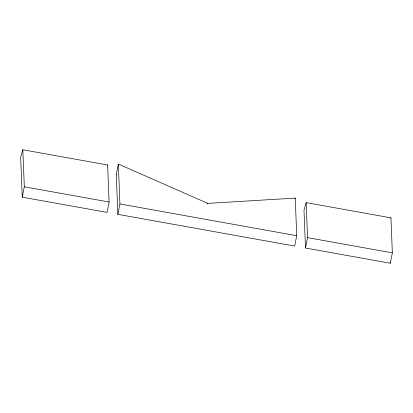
<?xml version="1.0" encoding="UTF-8"?>
<svg xmlns="http://www.w3.org/2000/svg" width="413" height="413" viewBox="0 0 413 413"><rect width="100%" height="100%" fill="white"/><g stroke="black" fill="none" stroke-linecap="round" stroke-linejoin="round"><path stroke-width="0.62" d="M22.25 197.177L24.315 186.795L22.829 149.764L107.623 164.983L109.109 202.014L107.044 212.396L22.25 197.177L20.65 157.281L22.829 149.764M116.265 174.441L118.33 164.059L207.791 203.387L295.223 198.095L296.735 235.694L294.67 246.076L117.87 214.342L116.265 174.441L116.951 174.74M117.87 214.342L119.935 203.96L118.33 164.059M207.662 204.037L207.791 203.387M295.094 198.741L295.223 198.095M305.496 248.017L307.556 237.635L306.152 202.628L390.946 217.847L392.35 252.854L390.285 263.236L305.496 248.017L303.983 210.418L306.152 202.628M390.806 218.332L390.946 217.847M107.483 165.453L107.623 164.983M24.315 186.795L109.109 202.014M119.935 203.96L296.735 235.694M307.556 237.635L392.35 252.854M390.233 261.961L390.285 263.236"/></g></svg>
